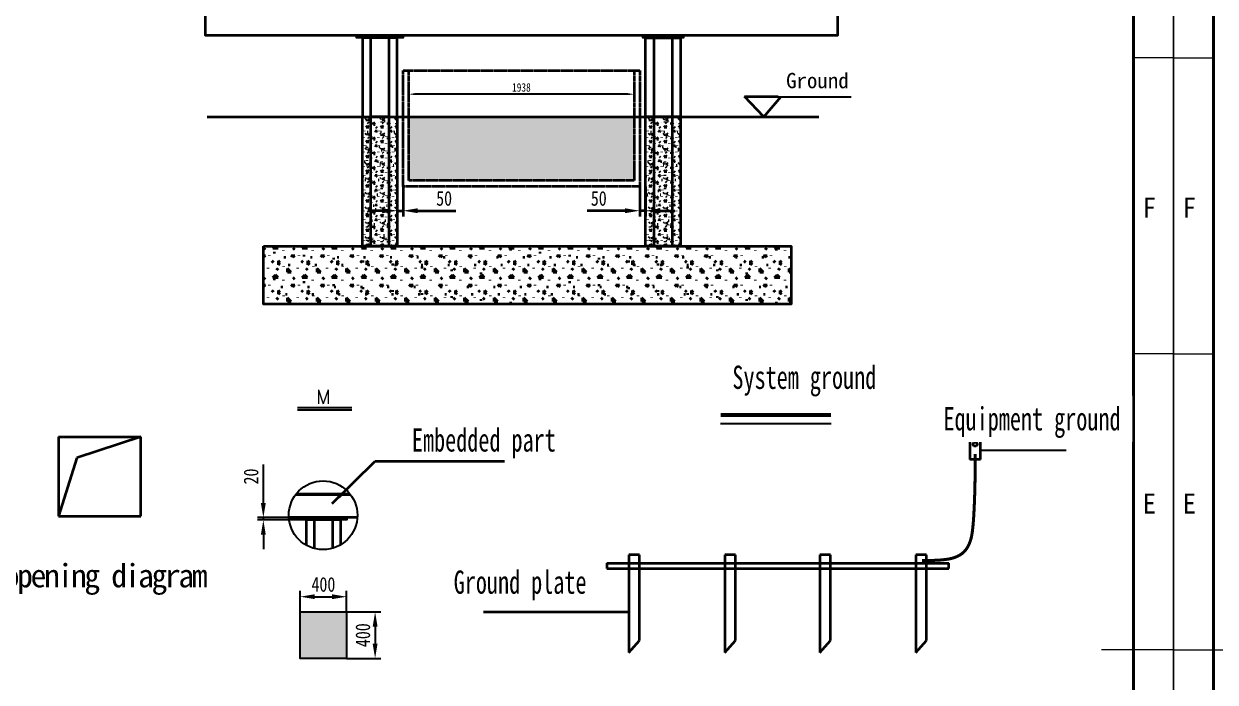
# Model space of a CAD drawing. Header units: millimetres. Extents: x 32496 to 166256, y 3504 to 23939.
# Drawn here: x 80405 to 90658, y 13443 to 19105 of the extents above; entities that cross this region are included whole.
import ezdxf
from ezdxf.enums import TextEntityAlignment as Align

# ---------------------------------------------------------------- set-up
doc = ezdxf.new("R2010")
doc.units = ezdxf.units.MM
doc.header["$PDSIZE"] = -5
doc.linetypes.add('AM_ISO02W050', pattern=[7.5, 6, -1.5])
doc.layers.get('0').update_dxf_attribs({"lineweight": 35})
doc.layers.get('Defpoints').update_dxf_attribs({"lineweight": 18})
doc.layers.add('FORM', color=7, linetype='Continuous', lineweight=18)
doc.layers.add('SB', color=43, linetype='Continuous')
doc.layers.add('SYMB', color=7, linetype='Continuous')
doc.styles.add('gbcbig', font='simplex.shx', dxfattribs={"bigfont": 'gbcbig.shx'})
doc.styles.add('KEHUA', font='仿宋_GB2312.ttf')
doc.styles.get("Standard").update_dxf_attribs({"font": '仿宋_GB2312.ttf'})
doc.styles.add('TH_GBDIM', font='仿宋_GB2312.ttf', dxfattribs={"width": 0.8})
doc.styles.add('仿宋', font='simfang.ttf', dxfattribs={"width": 0.8})
doc.styles.add('宋体', font='')
doc.styles.add('汉字', font='simsun.ttc', dxfattribs={"width": 0.7})
doc.styles.get('宋体').set_extended_font_data('宋体')
doc.dimstyles.new('12倍', dxfattribs={"dimscale": 21, "dimtxt": 3.5, "dimasz": 2.5, "dimexe": 1.5, "dimexo": 0, "dimgap": 1, "dimtad": 1, "dimtoh": 1, "dimdsep": 46, "dimtxsty": '仿宋', "dimcen": 2.5, "dimdle": 5, "dimclrd": 4, "dimclre": 4, "dimclrt": 3, "dimadec": 0, "dimazin": 0, "dimtfac": 1, "dimtmove": 0, "dimatfit": 3, "dimfxl": 1, "dimtolj": 1, "dimarcsym": 0})
doc.dimstyles.new('1TH_GBDIM', dxfattribs={"dimscale": 42, "dimtxt": 3, "dimasz": 3, "dimexe": 1.2, "dimexo": 0, "dimgap": 1, "dimtad": 1, "dimdec": 1, "dimlfac": -1.5, "dimdsep": 46, "dimtxsty": 'TH_GBDIM', "dimcen": 2.5, "dimclrd": 130, "dimclre": 130, "dimclrt": 3, "dimadec": 0, "dimazin": 2, "dimtfac": 0.714286, "dimtdec": 1, "dimtmove": 0, "dimatfit": 3, "dimfxl": 1, "dimtolj": 1, "dimtzin": 0, "dimlwd": -1, "dimlwe": -1, "dimarcsym": 0})
doc.dimstyles.new('AM_GB$7', dxfattribs={"dimtxt": 5, "dimasz": 100, "dimexe": 1, "dimexo": 1, "dimgap": 5, "dimtad": 1, "dimzin": 0, "dimdsep": 46, "dimtxsty": 'Standard', "dimcen": 0, "dimclrd": 256, "dimclre": 256, "dimclrt": 3, "dimadec": 0, "dimazin": 0, "dimtp": 0.1, "dimtm": 0.1, "dimtfac": 1, "dimtdec": 4, "dimtofl": 0, "dimtmove": 0, "dimatfit": 3, "dimfxl": 1, "dimtolj": 1, "dimtzin": 0, "dimlwd": -1, "dimlwe": -1, "dimarcsym": 0})
doc.dimstyles.new('ISO-25', dxfattribs={"dimtxt": 35, "dimasz": 15, "dimexe": 1.25, "dimexo": 0.625, "dimtad": 1, "dimtxsty": 'Standard', "dimcen": 2.5, "dimdle": 30, "dimclrd": 3, "dimclre": 3, "dimclrt": 2, "dimadec": 0, "dimazin": 0, "dimtfac": 1, "dimtmove": 0, "dimatfit": 3, "dimfxl": 1, "dimarcsym": 0})
doc.dimstyles.new('TH_GBDIM', dxfattribs={"dimscale": 42, "dimtxt": 3, "dimasz": 3, "dimexe": 1.2, "dimexo": 0, "dimgap": 1, "dimtad": 1, "dimdec": 1, "dimdsep": 46, "dimtxsty": 'TH_GBDIM', "dimcen": 2.5, "dimdle": 252, "dimclrd": 4, "dimclre": 4, "dimclrt": 3, "dimadec": 0, "dimazin": 2, "dimtfac": 0.714286, "dimtdec": 1, "dimtmove": 0, "dimatfit": 3, "dimfxl": 1, "dimtolj": 1, "dimarcsym": 0})

# ---------------------------------------------------------------- blocks, each defined once
blk = doc.blocks.new('KH01-M017S_1_46')
at = {"layer": 'FORM', "color": 4}
for p, q in [((0, 222.5), (5, 222.5)), ((420, 222.5), (415, 222.5)), ((0, 185.5), (5, 185.5)), ((420, 185.5), (415, 185.5)), ((0, 148.5), (9, 148.5)), ((420, 148.5), (411, 148.5))]:
    blk.add_line(p, q, dxfattribs=at)
at = {"layer": 'FORM', "color": 6}
blk.add_lwpolyline([(0, 297), (420, 297), (420, 0), (0, 0)], close=True, dxfattribs=at)
at = {"layer": 'FORM', "color": 8, "lineweight": 40}
blk.add_lwpolyline([(5, 5), (415, 5), (415, 292), (5, 292)], close=True, dxfattribs=at)
at = {"layer": 'FORM', "color": 4, "style": 'KEHUA'}
for s, p in [('F', (1.14, 202.52)), ('F', (416.14, 202.52)), ('E', (1.14, 165.52)), ('E', (416.14, 165.52))]:
    blk.add_text(s, height=2.5, dxfattribs=at).set_placement(p)
for tag, p in [('设计者', (369.07, 43.93)), ('工程名称', (299.91, 37.59)), ('审核者', (369.07, 37.93)), ('标准化', (369.07, 31.93)), ('批准者', (369.07, 25.93))]:
    blk.add_attdef(tag, text='', height=2.5, dxfattribs=at).set_placement(p, align=Align.MIDDLE_LEFT)
for tag, p in [('图纸名称', (299.91, 30.82)), ('产品型号', (299.91, 24.82)), ('版本', (299.91, 18.64)), ('页码', (299.91, 12.64))]:
    blk.add_attdef(tag, p, '', height=2.5, dxfattribs=at)
blk = doc.blocks.new('*D5164')
at = {"color": 130}
for p, q in [((83618, 17705), (83618, 17448)), ((83668, 17705), (83668, 17448)), ((83492, 17498), (83366, 17498)), ((83618, 17498), (83668, 17498)), ((83794, 17498), (84123, 17498))]:
    blk.add_line(p, q, dxfattribs=at)
for points in [[(83492, 17477), (83492, 17519), (83618, 17498)], [(83794, 17519), (83794, 17477), (83668, 17498)]]:
    blk.add_solid(points, dxfattribs=at)
at = {"layer": 'Defpoints', "color": 0}
for p in [(83618, 17705), (83668, 17705), (83668, 17498)]:
    blk.add_point(p, dxfattribs=at)
at = {"color": 3, "insert": (84022, 17603), "char_height": 126, "attachment_point": 5, "style": 'TH_GBDIM'}
blk.add_mtext('\\A1;50', dxfattribs=at)
blk = doc.blocks.new('*D5165')
at = {"color": 130}
for p, q in [((85706, 17705), (85706, 17448)), ((85756, 17705), (85756, 17448)), ((85580, 17498), (85252, 17498)), ((85756, 17498), (85706, 17498)), ((85882, 17498), (86008, 17498))]:
    blk.add_line(p, q, dxfattribs=at)
for points in [[(85580, 17477), (85580, 17519), (85706, 17498)], [(85882, 17519), (85882, 17477), (85756, 17498)]]:
    blk.add_solid(points, dxfattribs=at)
at = {"layer": 'Defpoints', "color": 0}
for p in [(85706, 17705), (85756, 17705), (85706, 17498)]:
    blk.add_point(p, dxfattribs=at)
at = {"color": 3, "insert": (85353, 17603), "char_height": 126, "attachment_point": 5, "style": 'TH_GBDIM'}
blk.add_mtext('\\A1;50', dxfattribs=at)
blk = doc.blocks.new('*D5186')
at = {"color": 4, "linetype": 'Continuous', "lineweight": -2}
for p, q in [((83718, 18553), (83718, 18469)), ((85604, 18500), (83771, 18500)), ((85656, 18553), (85656, 18469))]:
    blk.add_line(p, q, dxfattribs=at)
at = {"color": 4}
for points in [[(83771, 18509), (83771, 18492), (83718, 18500)], [(85604, 18492), (85604, 18509), (85656, 18500)]]:
    blk.add_solid(points, dxfattribs=at)
at = {"layer": 'Defpoints', "color": 0}
for p in [(83718, 18553), (83718, 18500), (85656, 18553)]:
    blk.add_point(p, dxfattribs=at)
at = {"color": 3, "insert": (84687, 18558), "char_height": 73.5, "attachment_point": 5, "style": '仿宋'}
blk.add_mtext('\\A1;1938', dxfattribs=at)
blk = doc.blocks.new('*D5350')
at = {"color": 4, "linetype": 'Continuous', "lineweight": -2}
for p, q in [((82783, 14047), (82783, 14228)), ((82909, 14178), (83057, 14178)), ((83183, 14047), (83183, 14228))]:
    blk.add_line(p, q, dxfattribs=at)
at = {"color": 4}
for points in [[(82909, 14199), (82909, 14157), (82783, 14178)], [(83057, 14157), (83057, 14199), (83183, 14178)]]:
    blk.add_solid(points, dxfattribs=at)
at = {"layer": 'Defpoints', "color": 0}
for p in [(83183, 14178), (82783, 14047), (83183, 14047)]:
    blk.add_point(p, dxfattribs=at)
at = {"color": 3, "insert": (82983, 14283), "char_height": 126, "attachment_point": 5, "style": 'TH_GBDIM'}
blk.add_mtext('\\A1;400', dxfattribs=at)
blk = doc.blocks.new('*D5351')
at = {"color": 4, "linetype": 'Continuous', "lineweight": -2}
for p, q in [((83183, 14047), (83478, 14047)), ((83428, 13921), (83428, 13773)), ((83183, 13647), (83478, 13647))]:
    blk.add_line(p, q, dxfattribs=at)
at = {"color": 4}
for points in [[(83449, 13921), (83407, 13921), (83428, 14047)], [(83407, 13773), (83449, 13773), (83428, 13647)]]:
    blk.add_solid(points, dxfattribs=at)
at = {"layer": 'Defpoints', "color": 0}
for p in [(83183, 14047), (83183, 13647), (83428, 13647)]:
    blk.add_point(p, dxfattribs=at)
at = {"color": 3, "insert": (83323, 13847), "char_height": 126, "attachment_point": 5, "rotation": 90, "style": 'TH_GBDIM'}
blk.add_mtext('\\A1;400', dxfattribs=at)
blk = doc.blocks.new('*D5352')
at = {"color": 4, "linetype": 'Continuous', "lineweight": -2}
for p, q in [((82466, 14984), (82466, 15315)), ((82783, 14858), (82415, 14858)), ((82783, 14838), (82415, 14838)), ((82466, 14838), (82466, 14858)), ((82466, 14712), (82466, 14586))]:
    blk.add_line(p, q, dxfattribs=at)
at = {"color": 4}
for points in [[(82445, 14984), (82487, 14984), (82466, 14858)], [(82487, 14712), (82445, 14712), (82466, 14838)]]:
    blk.add_solid(points, dxfattribs=at)
at = {"layer": 'Defpoints', "color": 0}
for p in [(82466, 14858), (82783, 14858), (82783, 14838)]:
    blk.add_point(p, dxfattribs=at)
at = {"color": 3, "insert": (82361, 15212), "char_height": 126, "attachment_point": 5, "rotation": 90, "style": 'TH_GBDIM'}
blk.add_mtext('\\A1;20', dxfattribs=at)

msp = doc.modelspace()

# ---------------------------------------------------------------- hatches: boundary and pattern name
at = {"lineweight": 25}
h = msp.add_hatch(color=1, dxfattribs=at)
h.dxf.hatch_style = 1
h.paths.add_polyline_path([(83268.307, 19005.375), (83668.343, 19005.375), (83668.343, 18985.363), (83268.307, 18985.363)])
h = msp.add_hatch(color=1, dxfattribs=at)
h.dxf.hatch_style = 1
h.paths.add_polyline_path([(85731.291, 19005.375), (86081.327, 19005.375), (86081.327, 18985.363), (85731.291, 18985.363)])
h = msp.add_hatch()
h.set_pattern_fill('CONCRE', color=3, scale=5, style=0)
h.set_pattern_definition([(0, (-11963.31, 46688.16), (127, 127), [15.875, -111.125]), (90, (-11963.31, 46688.16), (-127, 127), [15.875, -111.125]), (135, (-11947.44, 46688.16), (-127, 0), [22.45064, -157.15449]), (0, (-11947.44, 46759.6), (127, 127), [15.875, -111.125]), (45, (-11939.5, 46751.66), (0, 127), [11.22531, -168.3798]), (135, (-11939.5, 46751.66), (-127, 0), [11.22531, -168.3798]), (0, (-11899.81, 46791.35), (127, 127), [22.45064, -104.54936]), (45, (-11899.81, 46791.35), (0, 127), [15.875, -163.73013]), (135, (-11877.36, 46791.35), (-127, 0), [15.875, -163.73013]), (90, (-11876, 46719.91), (-127, 127), [15.875, -111.125]), (45, (-11876, 46719.91), (0, 127), [11.22531, -168.3798]), (135, (-11868.06, 46727.85), (-127, 0), [11.22531, -168.3798]), (0, (-11947.44, 46719.91), (127, 127), [7.9375, -106.3625]), (0, (-11852.19, 46751.66), (127, 127), [7.9375, -106.3625]), (90, (-11891.87, 46767.54), (-127, 127), [7.9375, -106.3625]), (135, (-11876, 46696.1), (-127, 0), [11.22531, -168.3798]), (135, (-11931.56, 46783.41), (-127, 0), [11.22531, -168.3798]), (45, (-11903.78, 46729.835), (0, 127), [11.22531, -168.3798]), (90, (-11919.66, 46704.04), (-127, 127), [1.98438, -125.01562]), (90, (-11913.7, 46757.62), (-127, 127), [1.98438, -125.01562]), (90, (-11854.17, 46779.44), (-127, 127), [1.98438, -125.01562]), (90, (-11852.19, 46711.98), (-127, 127), [1.98438, -125.01562])])
edge = h.paths.add_edge_path()
edge.add_line((83618.31, 18305.363), (83618.31, 17193.885))
edge.add_line((83618.31, 17193.885), (83318.307, 17193.885))
edge.add_line((83318.307, 17193.885), (83318.307, 18305.363))
h = msp.add_hatch()
h.set_pattern_fill('GRAVEL', color=5, scale=5, style=0)
h.set_pattern_definition([(228.0128, (83809.747, 17883.763), (-1016.000863, -1143.001404), [17.086, -1691.525]), (184.9697, (83798.317, 17871.063), (1524.002465, 126.999104), [29.3203, -2902.7]), (132.5104, (83769.107, 17868.523), (1269.999076, -1397.001365), [20.674, -2046.735]), (267.2737, (83719.577, 17836.773), (126.999449, 2539.999183), [26.7003, -2643.32]), (292.8337, (83718.307, 17810.103), (-635.001803, 1524.000867), [26.1817, -2591.99]), (357.2737, (83728.467, 17785.973), (-2539.999183, 126.999449), [26.7003, -2643.32]), (37.6942, (83755.137, 17784.7033), (-1651.001043, -1269.998868), [35.3097, -3495.655]), (72.2553, (83783.077, 17806.2933), (889.001778, 2794.00081), [33.336, -3300.265]), (121.4296, (83793.237, 17838.043), (-1016.000262, 1650.998058), [26.7906, -2652.275]), (175.2364, (83779.267, 17860.903), (1396.9989, -126.99881), [30.5856, -1498.695]), (222.3974, (83748.787, 17863.4433), (-1524.000046, -1396.9981825), [39.554, -3915.84]), (138.8141, (83845.307, 17835.503), (-888.99943, 761.99883), [13.5, -1336.53]), (171.4692, (83835.147, 17844.393), (1650.99748, -254.00064), [25.684, -2542.73]), (225, (83809.75, 17848.2), (-3e-14, -127), [17.9605, -161.6445]), (203.1986, (83800.857, 17863.443), (635.00214, 254.00111), [9.672, -957.53]), (291.8014, (83791.967, 17859.633), (-127.0001, 381.00025), [13.678, -670.24]), (30.9638, (83797.047, 17846.933), (380.9996, 254.0002), [22.216, -718.315]), (161.565, (83816.097, 17858.363), (254.0001, -126.9998), [16.064, -385.545]), (16.3895, (83718.307, 17859.633), (1270.0007, 380.999207), [22.5044, -2227.94]), (70.3462, (83739.897, 17865.983), (-507.998584, -1396.998024), [18.88, -1869.11]), (293.1986, (83816.097, 17883.763), (-254.00111, 635.00214), [19.344, -947.86]), (343.6105, (83823.717, 17865.983), (-1270.0007, 380.999207), [22.5044, -2227.94]), (339.444, (83718.307, 17780.893), (-635.00079, 253.99969), [21.702, -1063.385]), (294.7751, (83738.627, 17773.273), (-634.99852, 1396.99935), [18.1836, -1800.18]), (66.8014, (83817.367, 17756.763), (254.00111, 635.00214), [19.344, -947.86]), (17.354, (83824.987, 17774.543), (-1651.00009, -507.999234), [21.289, -2107.62]), (69.444, (83755.137, 17756.763), (-253.99969, -635.00079), [10.851, -1074.24]), (101.3099, (83809.747, 17756.763), (-126.99937, 507.99837), [6.476, -641.1]), (165.9638, (83808.477, 17763.113), (381.00027, -126.9998), [26.182, -497.4525]), (186.009, (83783.077, 17769.463), (1269.998127, 126.999703), [24.2633, -2402.07]), (303.69, (83797.047, 17835.503), (-127.00004, 253.99975), [18.316, -439.589]), (353.1572, (83807.207, 17820.2633), (2159.000893, -254.001138), [31.978, -3165.8]), (60.9454, (83838.957, 17816.453), (-507.99882, -888.99788), [13.0754, -1294.47]), (90, (83845.31, 17827.88), (-127, 127), [7.62, -119.38]), (120.2564, (83780.537, 17773.273), (507.998923, -888.99955), [17.6434, -1746.695]), (48.0128, (83771.647, 17788.513), (1016.000863, 1143.001404), [34.172, -1674.44]), (0, (83794.51, 17813.91), (127, 127), [33.02, -93.98]), (325.3048, (83827.527, 17813.913), (-1269.9978, 889.000085), [20.0805, -1987.965]), (254.0546, (83844.037, 17802.483), (-127.00032, -508.00121), [18.4914, -906.085]), (207.646, (83838.957, 17784.703), (-2412.999152, -1270.000799), [30.1072, -2980.625]), (175.4261, (83812.287, 17770.7333), (-1651.00038, 126.999386), [31.8514, -3153.29]), (175.4261, (83812.287, 17770.7333), (-1651.00038, 126.999386), [31.8514, -3153.29])])
h.paths.add_polyline_path([(83718.307, 18305.363), (83718.307, 17756.763), (85656.307, 17756.763), (85656.307, 18305.363)])
h = msp.add_hatch()
h.set_pattern_fill('CONCRE', color=3, scale=5, style=0)
h.set_pattern_definition([(0, (-9525.31, 46688.16), (127, 127), [15.875, -111.125]), (90, (-9525.31, 46688.16), (-127, 127), [15.875, -111.125]), (135, (-9509.44, 46688.16), (-127, 0), [22.45064, -157.15449]), (0, (-9509.44, 46759.6), (127, 127), [15.875, -111.125]), (45, (-9501.5, 46751.66), (0, 127), [11.22531, -168.3798]), (135, (-9501.5, 46751.66), (-127, 0), [11.22531, -168.3798]), (0, (-9461.81, 46791.35), (127, 127), [22.45064, -104.54936]), (45, (-9461.81, 46791.35), (0, 127), [15.875, -163.73013]), (135, (-9439.36, 46791.35), (-127, 0), [15.875, -163.73013]), (90, (-9438, 46719.91), (-127, 127), [15.875, -111.125]), (45, (-9438, 46719.91), (0, 127), [11.22531, -168.3798]), (135, (-9430.06, 46727.85), (-127, 0), [11.22531, -168.3798]), (0, (-9509.44, 46719.91), (127, 127), [7.9375, -106.3625]), (0, (-9414.19, 46751.66), (127, 127), [7.9375, -106.3625]), (90, (-9453.87, 46767.54), (-127, 127), [7.9375, -106.3625]), (135, (-9438, 46696.1), (-127, 0), [11.22531, -168.3798]), (135, (-9493.56, 46783.41), (-127, 0), [11.22531, -168.3798]), (45, (-9465.78, 46729.835), (0, 127), [11.22531, -168.3798]), (90, (-9481.66, 46704.04), (-127, 127), [1.98438, -125.01562]), (90, (-9475.7, 46757.62), (-127, 127), [1.98438, -125.01562]), (90, (-9416.17, 46779.44), (-127, 127), [1.98438, -125.01562]), (90, (-9414.19, 46711.98), (-127, 127), [1.98438, -125.01562])])
edge = h.paths.add_edge_path()
edge.add_line((86056.31, 18305.363), (86056.31, 17193.885))
edge.add_line((86056.31, 17193.885), (85756.307, 17193.885))
edge.add_line((85756.307, 17193.885), (85756.307, 18305.363))
h = msp.add_hatch()
h.set_pattern_fill('CONCRE', color=256, scale=10)
h.set_pattern_definition([(0, (-22735.63, 46688.16), (254, 254), [31.75, -222.25]), (90, (-22735.63, 46688.16), (-254, 254), [31.75, -222.25]), (135, (-22703.88, 46688.16), (-254, 0), [44.9013, -314.309]), (0, (-22703.88, 46831.04), (254, 254), [31.75, -222.25]), (45, (-22688, 46815.16), (0, 254), [22.4506, -336.7596]), (135, (-22688, 46815.16), (-254, 0), [22.4506, -336.7596]), (0, (-22608.63, 46894.54), (254, 254), [44.9013, -209.0987]), (45, (-22608.63, 46894.54), (0, 254), [31.75, -327.46025]), (135, (-22563.73, 46894.54), (-254, 0), [31.75, -327.46025]), (90, (-22561, 46751.66), (-254, 254), [31.75, -222.25]), (45, (-22561, 46751.66), (0, 254), [22.4506, -336.7596]), (135, (-22545.13, 46767.54), (-254, 0), [22.4506, -336.7596]), (0, (-22703.88, 46751.66), (254, 254), [15.875, -212.725]), (0, (-22513.38, 46815.16), (254, 254), [15.875, -212.725]), (90, (-22592.76, 46846.91), (-254, 254), [15.875, -212.725]), (135, (-22561, 46704.04), (-254, 0), [22.4506, -336.7596]), (135, (-22672.13, 46878.66), (-254, 0), [22.4506, -336.7596]), (45, (-22616.57, 46771.5), (0, 254), [22.4506, -336.7596]), (90, (-22648.32, 46719.91), (-254, 254), [3.96875, -250.03125]), (90, (-22636.41, 46827.07), (-254, 254), [3.96875, -250.03125]), (90, (-22517.35, 46870.73), (-254, 254), [3.96875, -250.03125]), (90, (-22513.38, 46735.8), (-254, 254), [3.96875, -250.03125])])
h.paths.add_polyline_path([(82468.307, 17193.885), (87008.233, 17193.885), (87008.233, 16693.86), (82468.307, 16693.86)])
h = msp.add_hatch(dxfattribs=at)
h.set_pattern_fill('ANSI37', color=6, scale=2, style=0)
h.set_pattern_definition([(45, (-20808.839, 249223.434), (-4.49012806, 4.49012806), []), (135, (-20808.839, 249223.434), (-4.49012806, -4.49012806), [])])
edge = h.paths.add_edge_path()
edge.add_line((83210.245, 15064.222), (82750.726, 15064.222))
edge.add_arc((82980.486, 14878.59), 295.379, 141.063892, 142.5538003)
edge.add_line((82745.977, 15058.185), (83214.994, 15058.185))
edge.add_arc((82980.486, 14878.59), 295.379, 37.4461997, 38.3025671)
edge.add_arc((82980.486, 14878.59), 295.379, 38.3025671, 38.936108)
h = msp.add_hatch(color=1, dxfattribs=at)
h.dxf.hatch_style = 1
h.paths.add_polyline_path([(82783.878, 14858.173), (83183.915, 14858.173), (83183.915, 14838.161), (82783.878, 14838.161)])
h = msp.add_hatch(color=1, dxfattribs=at)
h.dxf.hatch_style = 1
h.paths.add_polyline_path([(82782.613, 14047.402), (83182.65, 14047.402), (83182.65, 13647.39), (82782.613, 13647.39)])

# ---------------------------------------------------------------- linework, layer by layer
for p, q in [((86772.172, 18305.363, 19235.731), (86606.442, 18481.248, 19235.731)), ((86606.442, 18481.248, 19235.731), (87525.043, 18481.248, 1912.412)), ((86772.172, 18305.363, 19235.731), (86923.846, 18481.248, 19235.731)), ((81983.294, 18305.363, 19235.731), (87246.686, 18305.363, 19235.731)), ((88547.11, 15533.491), (88547.11, 15357.969)), ((88638.801, 15533.491), (88547.11, 15533.491)), ((88638.801, 15357.969), (88638.801, 15533.491)), ((88638.801, 15357.969), (88547.11, 15357.969)), ((85423.526, 14467.422), (88364.283, 14467.422)), ((85423.526, 14467.422), (85423.526, 14421.922)), ((85612.185, 14537.401), (85612.185, 13698.583)), ((85703.876, 14537.401), (85612.185, 14537.401)), ((85703.876, 13802.441), (85703.876, 14537.401)), ((86437.398, 14537.401), (86437.398, 13698.583)), ((86529.088, 14537.401), (86437.398, 14537.401)), ((86529.088, 13802.441), (86529.088, 14537.401)), ((87256.497, 14537.401), (87256.497, 13698.583)), ((87348.188, 14537.401), (87256.497, 14537.401)), ((87348.188, 13802.441), (87348.188, 14537.401)), ((88081.71, 14537.401), (88081.71, 13698.583)), ((88173.4, 14537.401), (88081.71, 14537.401)), ((88173.4, 13802.441), (88173.4, 14537.401)), ((88364.283, 14421.922), (88364.283, 14467.422)), ((85423.526, 14421.922), (88364.283, 14421.922)), ((85612.185, 13698.583), (85703.876, 13802.441)), ((86437.398, 13698.583), (86529.088, 13802.441)), ((87256.497, 13698.583), (87348.188, 13802.441)), ((88081.71, 13698.583), (88173.4, 13802.441))]:
    msp.add_line(p, q)
at = {"color": 7}
for p, q in [((80701.728, 15554.361), (81412.459, 15553.248)), ((80701.728, 15554.361), (80701.728, 14869.792)), ((81412.459, 15553.248), (80862.132, 15371.841)), ((81412.459, 14869.792), (81412.459, 15554.361)), ((80862.132, 15371.841), (80702.371, 14869.792)), ((80701.728, 14869.792), (81412.459, 14869.792))]:
    msp.add_line(p, q, dxfattribs=at)
at = {"elevation": 19235.731}
for points in [[(81967.309, 19205.388), (87407.309, 19205.388), (87407.309, 19005.363), (81967.309, 19005.363)], [(82468.307, 17193.885), (87008.233, 17193.885), (87008.233, 16693.86), (82468.307, 16693.86)]]:
    msp.add_lwpolyline(points, close=True, dxfattribs=at)
at = {"color": 1, "lineweight": 25, "elevation": 19235.731}
for points in [[(83268.307, 19005.375), (83668.343, 19005.375), (83668.343, 18985.363), (83268.307, 18985.363)], [(85731.291, 19005.375), (86081.327, 19005.375), (86081.327, 18985.363), (85731.291, 18985.363)]]:
    msp.add_lwpolyline(points, close=True, dxfattribs=at)
at = {"color": 3, "elevation": 19235.731}
for points in [[(83618.31, 18985.363), (83318.307, 18985.363), (83318.307, 18305.363), (83618.31, 18305.363)], [(85756.307, 18985.363), (86056.31, 18985.363), (86056.31, 18305.363), (85756.307, 18305.363)]]:
    msp.add_lwpolyline(points, close=True, dxfattribs=at)
at = {"linetype": 'AM_ISO02W050', "elevation": 19235.731}
for points in [[(83548.31, 18985.363), (83388.307, 18985.363), (83388.307, 18305.363), (83548.31, 18305.363)], [(85986.31, 18985.363), (85826.307, 18985.363), (85826.307, 18305.363), (85986.31, 18305.363)], [(83548.31, 18305.363), (83388.307, 18305.363), (83388.307, 17193.885), (83548.31, 17193.885)], [(85986.31, 18305.363), (85826.307, 18305.363), (85826.307, 17193.885), (85986.31, 17193.885)]]:
    msp.add_lwpolyline(points, close=True, dxfattribs=at)
at = {"color": 6, "linetype": 'AM_ISO02W050', "ltscale": 0.1, "elevation": 19235.731}
for points in [[(85706.307, 18705.363), (85706.307, 17705.351), (83668.307, 17705.351), (83668.307, 18705.363), (85706.307, 18705.363)], [(85656.307, 18705.363), (85656.307, 17756.763), (83718.307, 17756.763), (83718.307, 18705.363)]]:
    msp.add_lwpolyline(points, dxfattribs=at)
at = {"color": 3, "linetype": 'AM_ISO02W050', "elevation": 19235.731}
for points in [[(83618.31, 18305.363), (83618.31, 17193.885), (83318.307, 17193.885), (83318.307, 18305.363)], [(86056.31, 18305.363), (86056.31, 17193.885), (85756.307, 17193.885), (85756.307, 18305.363)]]:
    msp.add_lwpolyline(points, dxfattribs=at)
at = {"const_width": 26}
msp.add_lwpolyline([(88592.955, 15406.238), (88592.632, 15308.427), (88591.712, 15218.814), (88590.27, 15137.173), (88588.379, 15063.278), (88586.115, 14996.904), (88583.552, 14937.824), (88580.764, 14885.812), (88577.826, 14840.642), (88574.795, 14802.003), (88571.663, 14769.239), (88568.405, 14741.609), (88564.998, 14718.37), (88561.414, 14698.783), (88557.631, 14682.106), (88553.624, 14667.597), (88549.366, 14654.515), (88544.835, 14642.236), (88540.013, 14630.609), (88534.882, 14619.599), (88529.426, 14609.172), (88523.626, 14599.293), (88517.466, 14589.928), (88510.929, 14581.043), (88503.997, 14572.604), (88496.632, 14564.578), (88488.71, 14556.938), (88480.084, 14549.657), (88470.61, 14542.711), (88460.141, 14536.073), (88448.532, 14529.718), (88435.636, 14523.62), (88421.308, 14517.754), (88405.203, 14512.117), (88386.182, 14506.808), (88362.905, 14501.946), (88334.035, 14497.652), (88298.231, 14494.048), (88254.157, 14491.255), (88200.471, 14489.393), (88135.837, 14488.583)], dxfattribs=at)
for points in [[(82745.977, 15058.185), (83214.994, 15058.185)], [(82750.726, 15064.222), (83210.245, 15064.222)], [(83275.157, 14858.161), (82685.814, 14858.161)]]:
    msp.add_lwpolyline(points)
at = {"color": 6, "lineweight": 25}
for points in [[(82745.977, 15058.185), (83214.994, 15058.185)], [(83210.245, 15064.222), (82750.726, 15064.222)]]:
    msp.add_lwpolyline(points, dxfattribs=at)
at = {"color": 1, "lineweight": 25}
for points in [[(82783.878, 14858.173), (83183.915, 14858.173), (83183.915, 14838.161), (82783.878, 14838.161)], [(82782.613, 14047.402), (83182.65, 14047.402), (83182.65, 13647.39), (82782.613, 13647.39)]]:
    msp.add_lwpolyline(points, close=True, dxfattribs=at)
at = {"color": 3}
msp.add_lwpolyline([(83133.882, 14626.166), (83133.882, 14838.161), (82833.878, 14838.161), (82833.878, 14622.163)], dxfattribs=at)
at = {"linetype": 'AM_ISO02W050'}
msp.add_lwpolyline([(83063.882, 14595.229), (83063.882, 14838.161), (82903.878, 14838.161), (82903.878, 14593.319)], dxfattribs=at)
msp.add_circle((88591.808, 15489.71), 17.562)
at = {"color": 7, "lineweight": 25}
msp.add_circle((82980.486, 14878.59), 295.379, dxfattribs=at)
at = {"layer": 'SYMB'}
msp.add_line((87351.532, 15665.383), (86401.293, 15665.383), dxfattribs=at)
at = {"layer": 'SYMB', "color": 1, "const_width": 33.75}
msp.add_lwpolyline([(87351.532, 15740.383), (86401.293, 15740.383)], dxfattribs=at)

# ---------------------------------------------------------------- block references
at = {"xscale": 68.80575516545142, "yscale": 68.80575516545137, "zscale": 68.80575516545137}
for p in [(61399.661, 3504.033), (90298.079, 3504.033)]:
    msp.add_blockref('KH01-M017S_1_46', p, dxfattribs=at)

# ---------------------------------------------------------------- texts
at = {"color": 3, "style": '汉字', "width": 0.7}
msp.add_text('Embedded part ', height=200, dxfattribs=at).set_placement((83744.795, 15426.496))
at = {"color": 3, "char_height": 200, "style": '汉字'}
for s, insert, attachment_point in [('System ground', (86502.87, 16165.478), 1), ('Ground plate', (85247.424, 14403.446), 3)]:
    msp.add_mtext(s, dxfattribs=dict(at, insert=insert, attachment_point=attachment_point))
at = {"color": 4, "insert": (79653.354, 14458.83), "char_height": 200, "attachment_point": 1, "style": 'gbcbig'}
msp.add_mtext('{\\T0.8;\\fKaiTi|b0|i0|c134|p49;Hole opening diagram}', dxfattribs=at)

# ---------------------------------------------------------------- dimensions: what is measured, and where the dimension line sits
for base, p1, p2, dimstyle, picture, middle in [((83718.307, 18500.253), (85656.307, 18553.18, 19235.731), (83718.307, 18553.18, 19235.731), '12倍', '*D5186', (84687.307, 18558.003)), ((83668.307, 17498.016), (83618.31, 17704.657, 19235.731), (83668.307, 17704.657, 19235.731), '1TH_GBDIM', '*D5164', (84021.697, 17603.016)), ((83182.65, 14178.007), (82782.613, 14047.402), (83182.65, 14047.402), 'TH_GBDIM', '*D5350', (82982.632, 14283.007))]:
    dim = msp.add_linear_dim(base=base, p1=p1, p2=p2, dimstyle=dimstyle)
    dim.commit()
    dim.dimension.update_dxf_attribs({"geometry": picture, "text_midpoint": middle})
for base, p1, p2, angle, dimstyle, picture, middle in [((85706.307, 17498.016), (85756.304, 17704.657, 19235.731), (85706.307, 17704.657, 19235.731), 180, '1TH_GBDIM', '*D5165', (85352.917, 17603.016)), ((82465.866, 14858.161), (82782.613, 14838.161), (82782.613, 14858.161), 90, 'TH_GBDIM', '*D5352', (82360.866, 15212.368)), ((83428.081, 13647.39), (83182.65, 14047.402), (83182.65, 13647.39), 90, 'TH_GBDIM', '*D5351', (83323.081, 13847.396))]:
    dim = msp.add_linear_dim(base=base, p1=p1, p2=p2, angle=angle, dimstyle=dimstyle)
    dim.commit()
    dim.dimension.update_dxf_attribs({"geometry": picture, "text_midpoint": middle})

# ---------------------------------------------------------------- leaders
msp.add_leader([(88638.801, 15439.156), (89376.394, 15439.156)], dimstyle='ISO-25', override={"dimtad": 0})
at = {"color": 1, "ltscale": 20}
msp.add_leader([(83058.018, 14980.243, 3.233), (83428.598, 15342.781, 3.233), (84541.288, 15342.781, 3.233)], dimstyle='AM_GB$7', override={"dimtad": 0, "dimclrd": 1, "dimfxl": 3}, dxfattribs=at)
at = {"path_type": 1}
msp.add_leader([(85612.185, 14044.879), (84360.557, 14044.879)], dimstyle='ISO-25', override={"dimgap": 5, "dimtad": 0}, dxfattribs=at)

# ---------------------------------------------------------------- next in the draw order: texts
at = {"color": 3, "insert": (88319.711, 15808.557), "char_height": 200, "attachment_point": 1, "style": '汉字', "bg_fill": 2}
msp.add_mtext('Equipment ground', dxfattribs=at)
at = {"layer": 'SB', "color": 1, "ltscale": 20, "insert": (86964.998, 18683.412, 19235.731), "char_height": 132, "attachment_point": 1, "style": '宋体', "bg_fill": 2}
msp.add_mtext('{\\fSimSun|b0|i0|c134|p2;Ground}', dxfattribs=at)
at = {"layer": 'SB', "color": 7, "ltscale": 20, "insert": (82920.279, 15956.001), "char_height": 120, "attachment_point": 1, "style": 'gbcbig', "bg_fill": 2}
msp.add_mtext('M', dxfattribs=at)

# ---------------------------------------------------------------- next in the draw order: linework, layer by layer
at = {"color": 0, "lineweight": 25}
for p, q in [((82760.652, 15804.895), (83228.678, 15804.895)), ((82760.652, 15785.453), (83228.678, 15785.453))]:
    msp.add_line(p, q, dxfattribs=at)

doc.saveas('drawing.dxf')
